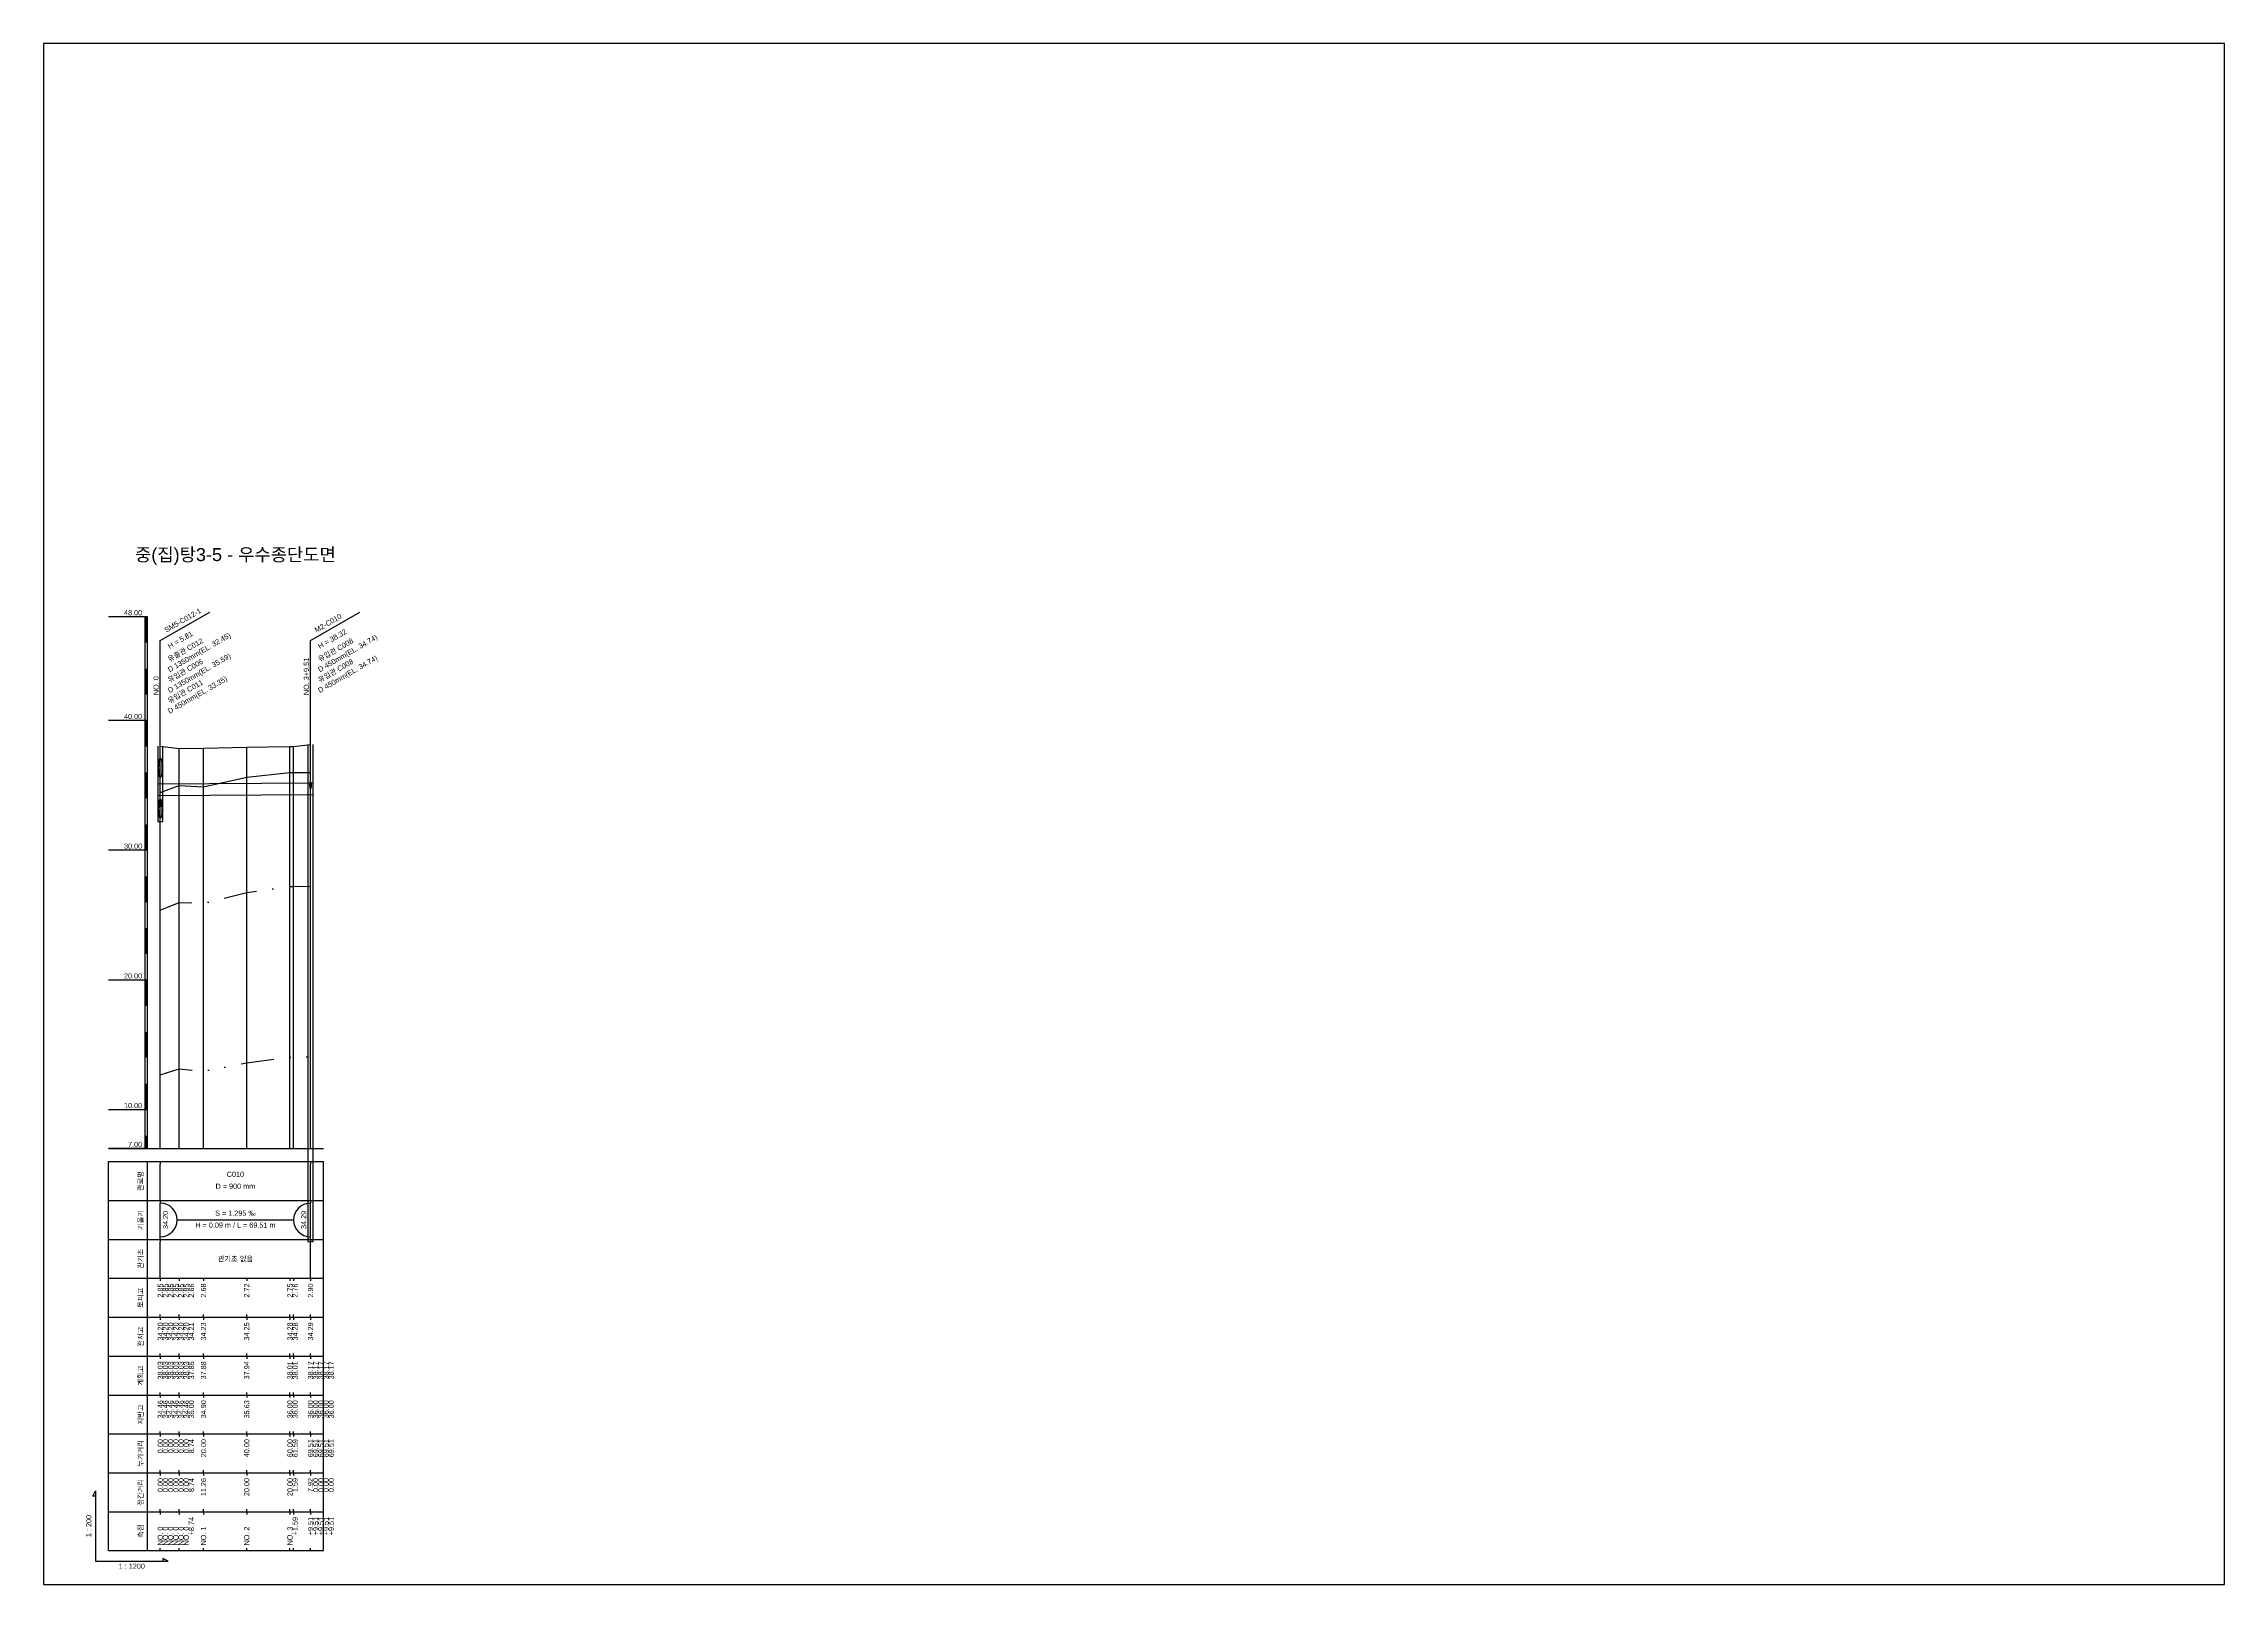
# Model space of a CAD drawing. Header units: millimetres. Extents: x -105495 to 3444, y -108190 to 2013.
# Drawn here: x 20 to 861, y -17388 to -16794 of the extents above; entities that cross this region are included whole.
import ezdxf
from ezdxf.enums import TextEntityAlignment as Align

# ---------------------------------------------------------------- set-up
doc = ezdxf.new("R2010")
doc.units = ezdxf.units.MM
doc.linetypes.add('DASHDOT', pattern=[25.4, 12.7, -6.35, 0, -6.35])
doc.linetypes.add('DIVIDE', pattern=[31.75, 12.7, -6.35, 0, -6.35, 0, -6.35])
for name, color, linetype in [('KZ_종단_계획선', 1, 'Continuous'), ('KZ_종단_관로', 4, 'Continuous'), ('KZ_종단_깃발', 7, 'Continuous'), ('KZ_종단_노선명', 7, 'Continuous'), ('KZ_종단_도각', 7, 'Continuous'), ('KZ_종단_맨홀', 4, 'Continuous'), ('KZ_종단_수직선', 7, 'Continuous'), ('KZ_종단_암선1', 56, 'DASHDOT'), ('KZ_종단_암선2', 4, 'DIVIDE'), ('KZ_종단_원형관', 4, 'Continuous'), ('KZ_종단_지반선', 3, 'Continuous'), ('KZ_종단_테이블문자', 7, 'Continuous'), ('KZ_종단_테이블선', 7, 'Continuous'), ('KZ_종단_폴대', 7, 'Continuous')]:
    doc.layers.add(name, color=color, linetype=linetype)
doc.styles.get("Standard").update_dxf_attribs({"font": 'arial.ttf'})

msp = doc.modelspace()

# ---------------------------------------------------------------- linework, layer by layer
at = {"layer": 'KZ_종단_계획선'}
msp.add_lwpolyline([(65, -17064.87), (65, -17064.87), (65, -17064.87), (65, -17064.87), (65, -17064.87), (65, -17064.87), (72.28, -17065.75), (81.67, -17065.58), (98.33, -17065.28), (115, -17064.97), (116.32, -17064.95), (122.92, -17064.17)], dxfattribs=at)
at = {"layer": 'KZ_종단_관로'}
for p, q in [((123.93, -17079.05), (64, -17079.5)), ((123.93, -17083.55), (64, -17084))]:
    msp.add_line(p, q, dxfattribs=at)
at = {"layer": 'KZ_종단_깃발'}
for p, q in [((65, -17024.17), (84.05, -17013.17)), ((122.93, -17024.17), (141.98, -17013.17)), ((65, -17220), (65, -17024.17)), ((122.93, -17220), (122.93, -17024.17))]:
    msp.add_line(p, q, dxfattribs=at)
at = {"layer": 'KZ_종단_도각'}
msp.add_lwpolyline([(20, -17388), (861, -17388), (861, -16794), (20, -16794)], close=True, dxfattribs=at)
at = {"layer": 'KZ_종단_맨홀'}
for points in [[(64, -17064.87), (64, -17093.93), (66, -17093.93), (66, -17064.87)], [(121.93, -17064.17), (121.93, -17255.75), (123.93, -17255.75), (123.93, -17064.17)]]:
    msp.add_lwpolyline(points, dxfattribs=at)
at = {"layer": 'KZ_종단_수직선'}
for p, q in [((65, -17220), (65, -17064.87)), ((65, -17220), (65, -17064.87)), ((65, -17220), (65, -17064.87)), ((65, -17220), (65, -17064.87)), ((65, -17220), (65, -17064.87)), ((65, -17220), (65, -17064.87)), ((65, -17220), (65, -17064.87)), ((65, -17220), (65, -17064.87)), ((65, -17220), (65, -17064.87)), ((65, -17220), (65, -17064.87)), ((65, -17220), (65, -17064.87)), ((72.28, -17220), (72.28, -17065.75)), ((81.67, -17220), (81.67, -17065.58)), ((98.33, -17220), (98.33, -17065.28)), ((115, -17220), (115, -17064.97)), ((116.32, -17220), (116.32, -17064.95)), ((122.92, -17220), (122.92, -17064.17)), ((122.92, -17220), (122.92, -17064.17)), ((122.92, -17220), (122.92, -17064.17)), ((122.92, -17220), (122.92, -17064.17)), ((122.92, -17220), (122.92, -17064.17))]:
    msp.add_line(p, q, dxfattribs=at)
at = {"layer": 'KZ_종단_암선1', "flags": 128}
msp.add_lwpolyline([(65, -17128.12), (65, -17128.12), (65, -17128.12), (65, -17128.12), (65, -17128.12), (65, -17128.12), (72.28, -17125.18), (81.67, -17125.39), (98.33, -17121.24), (115, -17119), (116.32, -17118.97), (122.92, -17118.82), (122.92, -17118.82), (122.92, -17118.82), (122.92, -17118.82), (122.92, -17118.82)], dxfattribs=at)
at = {"layer": 'KZ_종단_암선2', "flags": 128}
msp.add_lwpolyline([(65, -17191.57), (65, -17191.57), (65, -17191.57), (65, -17191.57), (65, -17191.57), (65, -17191.57), (72.28, -17189.21), (81.67, -17190.18), (98.33, -17186.9), (115, -17184.76), (116.32, -17184.73), (122.92, -17184.57), (122.92, -17184.57), (122.92, -17184.57), (122.92, -17184.57), (122.92, -17184.57)], dxfattribs=at)
at = {"layer": 'KZ_종단_원형관'}
for p, q in [((64.37, -17072.58), (64.4, -17071.94)), ((64.4, -17071.94), (64.45, -17071.33)), ((64.45, -17071.33), (64.51, -17070.79)), ((64.51, -17070.79), (64.59, -17070.32)), ((64.59, -17070.32), (64.68, -17069.94)), ((64.68, -17069.94), (64.78, -17069.66)), ((64.78, -17069.66), (64.89, -17069.49)), ((64.89, -17069.49), (65, -17069.43)), ((65, -17069.43), (65.11, -17069.49)), ((65.11, -17069.49), (65.22, -17069.66)), ((65.22, -17069.66), (65.32, -17069.94)), ((65.32, -17069.94), (65.41, -17070.32)), ((65.41, -17070.32), (65.49, -17070.79)), ((65.49, -17070.79), (65.55, -17071.33)), ((65.55, -17071.33), (65.6, -17071.94)), ((65.6, -17071.94), (65.63, -17072.58)), ((64.36, -17073.24), (64.37, -17072.58)), ((64.37, -17073.9), (64.36, -17073.24)), ((64.4, -17074.54), (64.37, -17073.9)), ((64.45, -17075.14), (64.4, -17074.54)), ((64.51, -17075.69), (64.45, -17075.14)), ((64.59, -17076.16), (64.51, -17075.69)), ((64.68, -17076.54), (64.59, -17076.16)), ((64.78, -17076.82), (64.68, -17076.54)), ((64.89, -17076.99), (64.78, -17076.82)), ((65, -17077.05), (64.89, -17076.99)), ((65.11, -17076.99), (65, -17077.05)), ((65.22, -17076.82), (65.11, -17076.99)), ((65.32, -17076.54), (65.22, -17076.82)), ((65.41, -17076.16), (65.32, -17076.54)), ((65.49, -17075.69), (65.41, -17076.16)), ((65.55, -17075.14), (65.49, -17075.69)), ((65.6, -17074.54), (65.55, -17075.14)), ((65.63, -17073.9), (65.6, -17074.54)), ((65.63, -17072.58), (65.63, -17073.24)), ((65.63, -17073.24), (65.63, -17073.9)), ((122.71, -17079.76), (122.72, -17079.54)), ((122.71, -17079.76), (122.72, -17079.54)), ((122.71, -17079.98), (122.71, -17079.76)), ((122.71, -17079.98), (122.71, -17079.76)), ((122.71, -17080.21), (122.71, -17079.98)), ((122.71, -17080.21), (122.71, -17079.98)), ((122.72, -17080.43), (122.71, -17080.21)), ((122.72, -17080.43), (122.71, -17080.21)), ((122.72, -17079.54), (122.74, -17079.33)), ((122.72, -17079.54), (122.74, -17079.33)), ((122.74, -17080.64), (122.72, -17080.43)), ((122.74, -17080.64), (122.72, -17080.43)), ((122.74, -17079.33), (122.76, -17079.14)), ((122.74, -17079.33), (122.76, -17079.14)), ((122.76, -17080.83), (122.74, -17080.64)), ((122.76, -17080.83), (122.74, -17080.64)), ((122.76, -17079.14), (122.79, -17078.98)), ((122.76, -17079.14), (122.79, -17078.98)), ((122.79, -17078.98), (122.82, -17078.85)), ((122.79, -17078.98), (122.82, -17078.85)), ((122.82, -17078.85), (122.85, -17078.75)), ((122.82, -17078.85), (122.85, -17078.75)), ((122.85, -17078.75), (122.89, -17078.69)), ((122.85, -17078.75), (122.89, -17078.69)), ((122.89, -17078.69), (122.93, -17078.67)), ((122.89, -17078.69), (122.93, -17078.67)), ((122.93, -17078.67), (122.97, -17078.69)), ((122.93, -17078.67), (122.97, -17078.69)), ((122.97, -17078.69), (123, -17078.75)), ((122.97, -17078.69), (123, -17078.75)), ((123, -17078.75), (123.04, -17078.85)), ((123, -17078.75), (123.04, -17078.85)), ((123.04, -17078.85), (123.07, -17078.98)), ((123.04, -17078.85), (123.07, -17078.98)), ((123.07, -17078.98), (123.1, -17079.14)), ((123.07, -17078.98), (123.1, -17079.14)), ((123.1, -17079.14), (123.12, -17079.33)), ((123.1, -17079.14), (123.12, -17079.33)), ((123.12, -17080.64), (123.1, -17080.83)), ((123.12, -17080.64), (123.1, -17080.83)), ((123.12, -17079.33), (123.13, -17079.54)), ((123.12, -17079.33), (123.13, -17079.54)), ((123.13, -17080.43), (123.12, -17080.64)), ((123.13, -17080.43), (123.12, -17080.64)), ((123.13, -17079.54), (123.14, -17079.76)), ((123.13, -17079.54), (123.14, -17079.76)), ((123.14, -17080.21), (123.13, -17080.43)), ((123.14, -17080.21), (123.13, -17080.43)), ((123.14, -17079.76), (123.15, -17079.98)), ((123.14, -17079.76), (123.15, -17079.98)), ((123.15, -17079.98), (123.14, -17080.21)), ((123.15, -17079.98), (123.14, -17080.21)), ((64.36, -17088.94), (64.37, -17088.28)), ((64.37, -17089.6), (64.36, -17088.94)), ((64.37, -17088.28), (64.4, -17087.64)), ((64.4, -17087.64), (64.45, -17087.03)), ((64.45, -17087.03), (64.51, -17086.49)), ((64.51, -17086.49), (64.59, -17086.02)), ((64.59, -17086.02), (64.68, -17085.64)), ((64.68, -17085.64), (64.78, -17085.36)), ((64.78, -17085.36), (64.89, -17085.19)), ((64.78, -17086.71), (64.79, -17086.49)), ((64.78, -17086.93), (64.78, -17086.71)), ((64.78, -17087.16), (64.78, -17086.93)), ((64.79, -17087.38), (64.78, -17087.16)), ((64.79, -17086.49), (64.81, -17086.28)), ((64.81, -17087.59), (64.79, -17087.38)), ((64.81, -17086.28), (64.83, -17086.09)), ((64.83, -17087.78), (64.81, -17087.59)), ((64.83, -17086.09), (64.86, -17085.93)), ((64.86, -17087.94), (64.83, -17087.78)), ((64.86, -17085.93), (64.89, -17085.8)), ((64.89, -17088.07), (64.86, -17087.94)), ((64.89, -17085.19), (65, -17085.13)), ((64.89, -17085.8), (64.93, -17085.7)), ((64.93, -17088.17), (64.89, -17088.07)), ((64.93, -17085.7), (64.96, -17085.64)), ((64.96, -17088.23), (64.93, -17088.17)), ((64.96, -17085.64), (65, -17085.62)), ((65, -17088.25), (64.96, -17088.23)), ((65, -17085.13), (65.11, -17085.19)), ((65, -17085.62), (65.04, -17085.64)), ((65.04, -17088.23), (65, -17088.25)), ((65.04, -17085.64), (65.07, -17085.7)), ((65.07, -17088.17), (65.04, -17088.23)), ((65.07, -17085.7), (65.11, -17085.8)), ((65.11, -17088.07), (65.07, -17088.17)), ((65.11, -17085.19), (65.22, -17085.36)), ((65.11, -17085.8), (65.14, -17085.93)), ((65.14, -17087.94), (65.11, -17088.07)), ((65.14, -17085.93), (65.17, -17086.09)), ((65.17, -17087.78), (65.14, -17087.94)), ((65.17, -17086.09), (65.19, -17086.28)), ((65.19, -17087.59), (65.17, -17087.78)), ((65.19, -17086.28), (65.21, -17086.49)), ((65.21, -17087.38), (65.19, -17087.59)), ((65.21, -17086.49), (65.22, -17086.71)), ((65.22, -17087.16), (65.21, -17087.38)), ((65.22, -17085.36), (65.32, -17085.64)), ((65.22, -17086.71), (65.22, -17086.93)), ((65.22, -17086.93), (65.22, -17087.16)), ((65.32, -17085.64), (65.41, -17086.02)), ((65.41, -17086.02), (65.49, -17086.49)), ((65.49, -17086.49), (65.55, -17087.03)), ((65.55, -17087.03), (65.6, -17087.64)), ((65.6, -17087.64), (65.63, -17088.28)), ((65.63, -17088.28), (65.63, -17088.94)), ((65.63, -17088.94), (65.63, -17089.6)), ((122.79, -17080.99), (122.76, -17080.83)), ((122.79, -17080.99), (122.76, -17080.83)), ((122.82, -17081.12), (122.79, -17080.99)), ((122.82, -17081.12), (122.79, -17080.99)), ((122.85, -17081.22), (122.82, -17081.12)), ((122.85, -17081.22), (122.82, -17081.12)), ((122.89, -17081.28), (122.85, -17081.22)), ((122.89, -17081.28), (122.85, -17081.22)), ((122.93, -17081.3), (122.89, -17081.28)), ((122.93, -17081.3), (122.89, -17081.28)), ((122.97, -17081.28), (122.93, -17081.3)), ((122.97, -17081.28), (122.93, -17081.3)), ((123, -17081.22), (122.97, -17081.28)), ((123, -17081.22), (122.97, -17081.28)), ((123.04, -17081.12), (123, -17081.22)), ((123.04, -17081.12), (123, -17081.22)), ((123.07, -17080.99), (123.04, -17081.12)), ((123.07, -17080.99), (123.04, -17081.12)), ((123.1, -17080.83), (123.07, -17080.99)), ((123.1, -17080.83), (123.07, -17080.99)), ((64.4, -17090.24), (64.37, -17089.6)), ((64.45, -17090.84), (64.4, -17090.24)), ((64.51, -17091.39), (64.45, -17090.84)), ((64.59, -17091.86), (64.51, -17091.39)), ((64.68, -17092.24), (64.59, -17091.86)), ((64.78, -17092.52), (64.68, -17092.24)), ((64.89, -17092.69), (64.78, -17092.52)), ((65, -17092.75), (64.89, -17092.69)), ((65.11, -17092.69), (65, -17092.75)), ((65.22, -17092.52), (65.11, -17092.69)), ((65.32, -17092.24), (65.22, -17092.52)), ((65.41, -17091.86), (65.32, -17092.24)), ((65.49, -17091.39), (65.41, -17091.86)), ((65.55, -17090.84), (65.49, -17091.39)), ((65.6, -17090.24), (65.55, -17090.84)), ((65.63, -17089.6), (65.6, -17090.24))]:
    msp.add_line(p, q, dxfattribs=at)
at = {"layer": 'KZ_종단_지반선', "flags": 128}
msp.add_lwpolyline([(65, -17082.71), (65, -17082.71), (65, -17082.71), (65, -17082.71), (65, -17082.71), (65, -17082.71), (72.28, -17080), (81.67, -17080.51), (98.33, -17076.84), (115, -17075), (116.32, -17075), (122.92, -17075), (122.92, -17075), (122.92, -17075), (122.92, -17075), (122.92, -17075)], dxfattribs=at)
at = {"layer": 'KZ_종단_테이블문자'}
for p, q in [((65, -17225), (65, -17226)), ((65, -17239), (65, -17226)), ((122.92, -17225), (122.92, -17226)), ((122.92, -17239), (122.92, -17226)), ((65, -17240), (65, -17239)), ((65, -17240), (65, -17241)), ((122.92, -17240), (122.92, -17239)), ((122.92, -17240), (122.92, -17241)), ((65, -17254), (65, -17241)), ((71.42, -17247.5), (116.51, -17247.5)), ((122.92, -17254), (122.92, -17241)), ((65, -17255), (65, -17254)), ((65, -17255), (65, -17256)), ((65, -17269), (65, -17256)), ((122.92, -17255), (122.92, -17254)), ((122.92, -17255), (122.92, -17256)), ((122.92, -17269), (122.92, -17256)), ((65, -17270), (65, -17269)), ((122.92, -17270), (122.92, -17269))]:
    msp.add_line(p, q, dxfattribs=at)
for centre, start, end in [((65, -17247.5), 270, 90), ((122.92, -17247.5), 90, 270)]:
    msp.add_arc(centre, 6.5, start, end, dxfattribs=at)
at = {"layer": 'KZ_종단_테이블선'}
for p, q in [((45, -17220), (127.92, -17220)), ((45, -17240), (45, -17225)), ((45, -17225), (127.92, -17225)), ((60, -17240), (60, -17225)), ((127.92, -17240), (127.92, -17225)), ((45, -17255), (45, -17240)), ((45, -17240), (127.92, -17240)), ((60, -17255), (60, -17240)), ((127.92, -17255), (127.92, -17240)), ((45, -17270), (45, -17255)), ((45, -17255), (127.92, -17255)), ((60, -17270), (60, -17255)), ((127.92, -17270), (127.92, -17255)), ((45, -17285), (45, -17270)), ((45, -17270), (127.92, -17270)), ((60, -17285), (60, -17270)), ((65, -17270), (65, -17271)), ((65, -17270), (65, -17271)), ((65, -17270), (65, -17271)), ((65, -17270), (65, -17271)), ((65, -17270), (65, -17271)), ((65, -17270), (65, -17271)), ((72.28, -17270), (72.28, -17271)), ((81.67, -17270), (81.67, -17271)), ((98.33, -17270), (98.33, -17271)), ((115, -17270), (115, -17271)), ((116.32, -17270), (116.32, -17271)), ((122.93, -17270), (122.93, -17271)), ((127.92, -17285), (127.92, -17270)), ((45, -17300), (45, -17285)), ((45, -17285), (127.92, -17285)), ((60, -17300), (60, -17285)), ((65, -17285), (65, -17284)), ((65, -17285), (65, -17284)), ((65, -17285), (65, -17284)), ((65, -17285), (65, -17284)), ((65, -17285), (65, -17284)), ((65, -17285), (65, -17284)), ((65, -17285), (65, -17286)), ((65, -17285), (65, -17286)), ((65, -17285), (65, -17286)), ((65, -17285), (65, -17286)), ((65, -17285), (65, -17286)), ((65, -17285), (65, -17286)), ((72.28, -17285), (72.28, -17284)), ((72.28, -17285), (72.28, -17286)), ((81.67, -17285), (81.67, -17284)), ((81.67, -17285), (81.67, -17286)), ((98.33, -17285), (98.33, -17284)), ((98.33, -17285), (98.33, -17286)), ((115, -17285), (115, -17284)), ((115, -17285), (115, -17286)), ((116.32, -17285), (116.32, -17284)), ((116.32, -17285), (116.32, -17286)), ((122.93, -17285), (122.93, -17284)), ((122.93, -17285), (122.93, -17286)), ((127.92, -17300), (127.92, -17285)), ((65, -17300), (65, -17299)), ((65, -17300), (65, -17299)), ((65, -17300), (65, -17299)), ((65, -17300), (65, -17299)), ((65, -17300), (65, -17299)), ((65, -17300), (65, -17299)), ((72.28, -17300), (72.28, -17299)), ((81.67, -17300), (81.67, -17299)), ((98.33, -17300), (98.33, -17299)), ((115, -17300), (115, -17299)), ((116.32, -17300), (116.32, -17299)), ((122.93, -17300), (122.93, -17299)), ((45, -17315), (45, -17300)), ((45, -17300), (127.92, -17300)), ((60, -17315), (60, -17300)), ((65, -17300), (65, -17301)), ((65, -17300), (65, -17301)), ((65, -17300), (65, -17301)), ((65, -17300), (65, -17301)), ((65, -17300), (65, -17301)), ((65, -17300), (65, -17301)), ((72.28, -17300), (72.28, -17301)), ((81.67, -17300), (81.67, -17301)), ((98.33, -17300), (98.33, -17301)), ((115, -17300), (115, -17301)), ((116.32, -17300), (116.32, -17301)), ((122.92, -17300), (122.92, -17301)), ((122.92, -17300), (122.92, -17301)), ((122.92, -17300), (122.92, -17301)), ((122.92, -17300), (122.92, -17301)), ((122.92, -17300), (122.92, -17301)), ((127.92, -17315), (127.92, -17300)), ((45, -17330), (45, -17315)), ((45, -17315), (127.92, -17315)), ((60, -17330), (60, -17315)), ((65, -17315), (65, -17314)), ((65, -17315), (65, -17314)), ((65, -17315), (65, -17314)), ((65, -17315), (65, -17314)), ((65, -17315), (65, -17314)), ((65, -17315), (65, -17314)), ((65, -17315), (65, -17316)), ((65, -17315), (65, -17316)), ((65, -17315), (65, -17316)), ((65, -17315), (65, -17316)), ((65, -17315), (65, -17316)), ((65, -17315), (65, -17316)), ((72.28, -17315), (72.28, -17314)), ((72.28, -17315), (72.28, -17316)), ((81.67, -17315), (81.67, -17314)), ((81.67, -17315), (81.67, -17316)), ((98.33, -17315), (98.33, -17314)), ((98.33, -17315), (98.33, -17316)), ((115, -17315), (115, -17314)), ((115, -17315), (115, -17316)), ((116.32, -17315), (116.32, -17314)), ((116.32, -17315), (116.32, -17316)), ((122.92, -17315), (122.92, -17314)), ((122.92, -17315), (122.92, -17314)), ((122.92, -17315), (122.92, -17314)), ((122.92, -17315), (122.92, -17314)), ((122.92, -17315), (122.92, -17314)), ((122.92, -17315), (122.92, -17316)), ((122.92, -17315), (122.92, -17316)), ((122.92, -17315), (122.92, -17316)), ((122.92, -17315), (122.92, -17316)), ((122.92, -17315), (122.92, -17316)), ((127.92, -17330), (127.92, -17315)), ((45, -17345), (45, -17330)), ((45, -17330), (127.92, -17330)), ((60, -17345), (60, -17330)), ((65, -17330), (65, -17329)), ((65, -17330), (65, -17329)), ((65, -17330), (65, -17329)), ((65, -17330), (65, -17329)), ((65, -17330), (65, -17329)), ((65, -17330), (65, -17329)), ((65, -17330), (65, -17331)), ((65, -17330), (65, -17331)), ((65, -17330), (65, -17331)), ((65, -17330), (65, -17331)), ((65, -17330), (65, -17331)), ((65, -17330), (65, -17331)), ((72.28, -17330), (72.28, -17329)), ((72.28, -17330), (72.28, -17331)), ((81.67, -17330), (81.67, -17329)), ((81.67, -17330), (81.67, -17331)), ((98.33, -17330), (98.33, -17329)), ((98.33, -17330), (98.33, -17331)), ((115, -17330), (115, -17329)), ((115, -17330), (115, -17331)), ((116.32, -17330), (116.32, -17329)), ((116.32, -17330), (116.32, -17331)), ((122.92, -17330), (122.92, -17329)), ((122.92, -17330), (122.92, -17329)), ((122.92, -17330), (122.92, -17329)), ((122.92, -17330), (122.92, -17329)), ((122.92, -17330), (122.92, -17329)), ((122.92, -17330), (122.92, -17331)), ((122.92, -17330), (122.92, -17331)), ((122.92, -17330), (122.92, -17331)), ((122.92, -17330), (122.92, -17331)), ((122.92, -17330), (122.92, -17331)), ((127.92, -17345), (127.92, -17330)), ((45, -17360), (45, -17345)), ((45, -17345), (127.92, -17345)), ((60, -17360), (60, -17345)), ((65, -17345), (65, -17344)), ((65, -17345), (65, -17344)), ((65, -17345), (65, -17344)), ((65, -17345), (65, -17344)), ((65, -17345), (65, -17344)), ((65, -17345), (65, -17344)), ((65, -17345), (65, -17346)), ((65, -17345), (65, -17346)), ((65, -17345), (65, -17346)), ((65, -17345), (65, -17346)), ((65, -17345), (65, -17346)), ((65, -17345), (65, -17346)), ((72.28, -17345), (72.28, -17344)), ((72.28, -17345), (72.28, -17346)), ((81.67, -17345), (81.67, -17344)), ((81.67, -17345), (81.67, -17346)), ((98.33, -17345), (98.33, -17344)), ((98.33, -17345), (98.33, -17346)), ((115, -17345), (115, -17344)), ((115, -17345), (115, -17346)), ((116.32, -17345), (116.32, -17344)), ((116.32, -17345), (116.32, -17346)), ((122.92, -17345), (122.92, -17344)), ((122.92, -17345), (122.92, -17344)), ((122.92, -17345), (122.92, -17344)), ((122.92, -17345), (122.92, -17344)), ((122.92, -17345), (122.92, -17344)), ((122.92, -17345), (122.92, -17346)), ((122.92, -17345), (122.92, -17346)), ((122.92, -17345), (122.92, -17346)), ((122.92, -17345), (122.92, -17346)), ((122.92, -17345), (122.92, -17346)), ((127.92, -17360), (127.92, -17345)), ((45, -17375), (45, -17360)), ((45, -17360), (127.92, -17360)), ((60, -17375), (60, -17360)), ((65, -17360), (65, -17359)), ((65, -17360), (65, -17359)), ((65, -17360), (65, -17359)), ((65, -17360), (65, -17359)), ((65, -17360), (65, -17359)), ((65, -17360), (65, -17359)), ((65, -17360), (65, -17361)), ((65, -17360), (65, -17361)), ((65, -17360), (65, -17361)), ((65, -17360), (65, -17361)), ((65, -17360), (65, -17361)), ((65, -17360), (65, -17361)), ((72.28, -17360), (72.28, -17359)), ((72.28, -17360), (72.28, -17361)), ((81.67, -17360), (81.67, -17359)), ((81.67, -17360), (81.67, -17361)), ((98.33, -17360), (98.33, -17359)), ((98.33, -17360), (98.33, -17361)), ((115, -17360), (115, -17359)), ((115, -17360), (115, -17361)), ((116.32, -17360), (116.32, -17359)), ((116.32, -17360), (116.32, -17361)), ((122.92, -17360), (122.92, -17359)), ((122.92, -17360), (122.92, -17359)), ((122.92, -17360), (122.92, -17359)), ((122.92, -17360), (122.92, -17359)), ((122.92, -17360), (122.92, -17359)), ((122.92, -17360), (122.92, -17361)), ((122.92, -17360), (122.92, -17361)), ((122.92, -17360), (122.92, -17361)), ((122.92, -17360), (122.92, -17361)), ((122.92, -17360), (122.92, -17361)), ((127.92, -17375), (127.92, -17360)), ((45, -17375), (127.92, -17375)), ((65, -17375), (65, -17374)), ((65, -17375), (65, -17374)), ((65, -17375), (65, -17374)), ((65, -17375), (65, -17374)), ((65, -17375), (65, -17374)), ((65, -17375), (65, -17374)), ((72.28, -17375), (72.28, -17374)), ((81.67, -17375), (81.67, -17374)), ((98.33, -17375), (98.33, -17374)), ((115, -17375), (115, -17374)), ((116.32, -17375), (116.32, -17374)), ((122.92, -17375), (122.92, -17374)), ((122.92, -17375), (122.92, -17374)), ((122.92, -17375), (122.92, -17374)), ((122.92, -17375), (122.92, -17374)), ((122.92, -17375), (122.92, -17374))]:
    msp.add_line(p, q, dxfattribs=at)
msp.add_lwpolyline([(40, -17354), (39, -17354), (40, -17352), (40, -17379), (68, -17379), (66, -17378), (66, -17379)], dxfattribs=at)
at = {"layer": 'KZ_종단_폴대'}
for p, q in [((60, -17015), (45, -17015)), ((60, -17055), (45, -17055)), ((60, -17105), (45, -17105)), ((60, -17155), (45, -17155)), ((60, -17205), (45, -17205)), ((60, -17220), (45, -17220))]:
    msp.add_line(p, q, dxfattribs=at)
at = {"layer": 'KZ_종단_폴대', "const_width": 1}
for points in [[(59.5, -17025), (59.5, -17015)], [(59.5, -17045), (59.5, -17035)], [(59.5, -17065), (59.5, -17055)], [(59.5, -17085), (59.5, -17075)], [(59.5, -17105), (59.5, -17095)], [(59.5, -17125), (59.5, -17115)], [(59.5, -17145), (59.5, -17135)], [(59.5, -17165), (59.5, -17155)], [(59.5, -17185), (59.5, -17175)], [(59.5, -17205), (59.5, -17195)], [(59.5, -17220), (59.5, -17215)]]:
    msp.add_lwpolyline(points, dxfattribs=at)
at = {"layer": 'KZ_종단_폴대'}
msp.add_lwpolyline([(60, -17220), (60, -17015), (59, -17015), (59, -17220), (60, -17220)], dxfattribs=at)

# ---------------------------------------------------------------- texts
at = {"layer": 'KZ_종단_깃발'}
for s, rotation, p in [('SM5-C012-1', 30, (67.6, -17021.67)), ('M2-C010', 30, (125.53, -17021.67)), ('NO. 0', 90, (65, -17045.17)), ('NO. 3+9.51', 90, (122.93, -17045.17))]:
    msp.add_text(s, height=2, rotation=rotation, dxfattribs=at).set_placement(p, align=Align.BOTTOM_LEFT)
for s, p in [('H = 5.81', (67.6, -17025.67)), ('D 1350mm(EL. 32.45)', (67.6, -17034.67)), ('H = 38.32', (125.53, -17025.67)), ('D 1350mm(EL. 35.59)', (67.6, -17042.67)), ('유출관 C012', (67.6, -17030.67)), ('D 450mm(EL. 34.74)', (125.53, -17034.67)), ('D 450mm(EL. 34.74)', (125.53, -17042.67)), ('유입관 C008', (125.53, -17030.67)), ('D 450mm(EL. 33.35)', (67.6, -17050.67)), ('유입관 C006', (67.6, -17038.67)), ('유입관 C008', (125.53, -17038.67)), ('유입관 C011', (67.6, -17046.67))]:
    msp.add_text(s, height=2, rotation=30, dxfattribs=at).set_placement(p, align=Align.TOP_LEFT)
at = {"layer": 'KZ_종단_노선명'}
msp.add_text('중(집)탕3-5 - 우수종단도면', height=5, dxfattribs=at).set_placement((93.96, -16995), align=Align.BOTTOM_CENTER)
at = {"layer": 'KZ_종단_테이블문자'}
for s, p in [('C010', (93.96, -17231.5)), ('S = 1.295 ‰', (93.96, -17246.5))]:
    msp.add_text(s, height=2, dxfattribs=at).set_placement(p, align=Align.BOTTOM_CENTER)
for s, p in [('D = 900 mm', (93.96, -17233.5)), ('H = 0.09 m / L = 69.51 m', (93.96, -17248.5))]:
    msp.add_text(s, height=2, dxfattribs=at).set_placement(p, align=Align.TOP_CENTER)
msp.add_text('34.20', height=2, rotation=90, dxfattribs=at).set_placement((66, -17247.5), align=Align.TOP_CENTER)
msp.add_text('34.29', height=2, rotation=90, dxfattribs=at).set_placement((121.92, -17247.5), align=Align.BOTTOM_CENTER)
msp.add_text('관기초 없음', height=2, dxfattribs=at).set_placement((93.96, -17262.5), align=Align.MIDDLE_CENTER)
for s, p in [('2.85', (65, -17272)), ('2.85', (67, -17272)), ('2.85', (69, -17272)), ('2.85', (71, -17272)), ('2.85', (73, -17272)), ('2.85', (75, -17272)), ('2.66', (77, -17272)), ('2.68', (81.67, -17272)), ('2.72', (98.33, -17272)), ('2.75', (115, -17272)), ('2.76', (117, -17272)), ('2.90', (122.93, -17272)), ('34.20', (65, -17287)), ('34.20', (67, -17287)), ('34.20', (69, -17287)), ('34.20', (71, -17287)), ('34.20', (73, -17287)), ('34.20', (75, -17287)), ('34.21', (77, -17287)), ('34.23', (81.67, -17287)), ('34.25', (98.33, -17287)), ('34.28', (115, -17287)), ('34.28', (117, -17287)), ('34.29', (122.93, -17287)), ('38.03', (65, -17302)), ('38.03', (67, -17302)), ('38.03', (69, -17302)), ('38.03', (71, -17302)), ('38.03', (73, -17302)), ('38.03', (75, -17302)), ('37.85', (77, -17302)), ('37.88', (81.67, -17302)), ('37.94', (98.33, -17302)), ('38.01', (115, -17302)), ('38.01', (117, -17302)), ('38.17', (122.92, -17302)), ('38.17', (124.92, -17302)), ('38.17', (126.92, -17302)), ('38.17', (128.92, -17302)), ('38.17', (130.92, -17302)), ('34.46', (65, -17317)), ('34.46', (67, -17317)), ('34.46', (69, -17317)), ('34.46', (71, -17317)), ('34.46', (73, -17317)), ('34.46', (75, -17317)), ('35.00', (77, -17317)), ('34.90', (81.67, -17317)), ('35.63', (98.33, -17317)), ('36.00', (115, -17317)), ('36.00', (117, -17317)), ('36.00', (122.92, -17317)), ('36.00', (124.92, -17317)), ('36.00', (126.92, -17317)), ('36.00', (128.92, -17317)), ('36.00', (130.92, -17317)), ('0.00', (65, -17332)), ('0.00', (67, -17332)), ('0.00', (69, -17332)), ('0.00', (71, -17332)), ('0.00', (73, -17332)), ('0.00', (75, -17332)), ('8.74', (77, -17332)), ('20.00', (81.67, -17332)), ('40.00', (98.33, -17332)), ('60.00', (115, -17332)), ('61.59', (117, -17332)), ('69.51', (122.92, -17332)), ('69.51', (124.92, -17332)), ('69.51', (126.92, -17332)), ('69.51', (128.92, -17332)), ('69.51', (130.92, -17332)), ('0.00', (65, -17347)), ('0.00', (67, -17347)), ('0.00', (69, -17347)), ('0.00', (71, -17347)), ('0.00', (73, -17347)), ('0.00', (75, -17347)), ('8.74', (77, -17347)), ('11.26', (81.67, -17347)), ('20.00', (98.33, -17347)), ('20.00', (115, -17347)), ('1.59', (117, -17347)), ('7.92', (122.92, -17347)), ('0.00', (124.92, -17347)), ('0.00', (126.92, -17347)), ('0.00', (128.92, -17347)), ('0.00', (130.92, -17347)), ('+8.74', (77, -17362)), ('+1.59', (117, -17362)), ('+9.51', (122.92, -17362)), ('+9.51', (124.92, -17362)), ('+9.51', (126.92, -17362)), ('+9.51', (128.92, -17362)), ('+9.51', (130.92, -17362))]:
    msp.add_text(s, height=2, rotation=90, dxfattribs=at).set_placement(p, align=Align.MIDDLE_RIGHT)
for s, p in [('NO. 0', (65, -17373)), ('NO. 0', (67, -17373)), ('NO. 0', (69, -17373)), ('NO. 0', (71, -17373)), ('NO. 0', (73, -17373)), ('NO. 0', (75, -17373)), ('NO. 1', (81.67, -17373)), ('NO. 2', (98.33, -17373)), ('NO. 3', (115, -17373))]:
    msp.add_text(s, height=2, rotation=90, dxfattribs=at).set_placement(p, align=Align.MIDDLE_LEFT)
at = {"layer": 'KZ_종단_테이블선'}
for s, p in [('관로명', (59, -17232.5)), ('기울기', (59, -17247.5)), ('관기초', (59, -17262.5)), ('토피고', (59, -17277.5)), ('관저고', (59, -17292.5)), ('계획고', (59, -17307.5)), ('지반고', (59, -17322.5)), ('누가거리', (59, -17337.5)), ('점간거리', (59, -17352.5)), ('1 : 200', (39, -17365.5)), ('측점', (59, -17367.5))]:
    msp.add_text(s, height=2, rotation=90, dxfattribs=at).set_placement(p, align=Align.BOTTOM_CENTER)
msp.add_text('1 : 1200', height=2, dxfattribs=at).set_placement((54, -17380), align=Align.TOP_CENTER)
at = {"layer": 'KZ_종단_폴대'}
for s, p in [('48.00', (58, -17015)), ('40.00', (58, -17055)), ('30.00', (58, -17105)), ('20.00', (58, -17155)), ('10.00', (58, -17205)), ('7.00', (58, -17220))]:
    msp.add_text(s, height=2, dxfattribs=at).set_placement(p, align=Align.BOTTOM_RIGHT)

doc.saveas('drawing.dxf')
